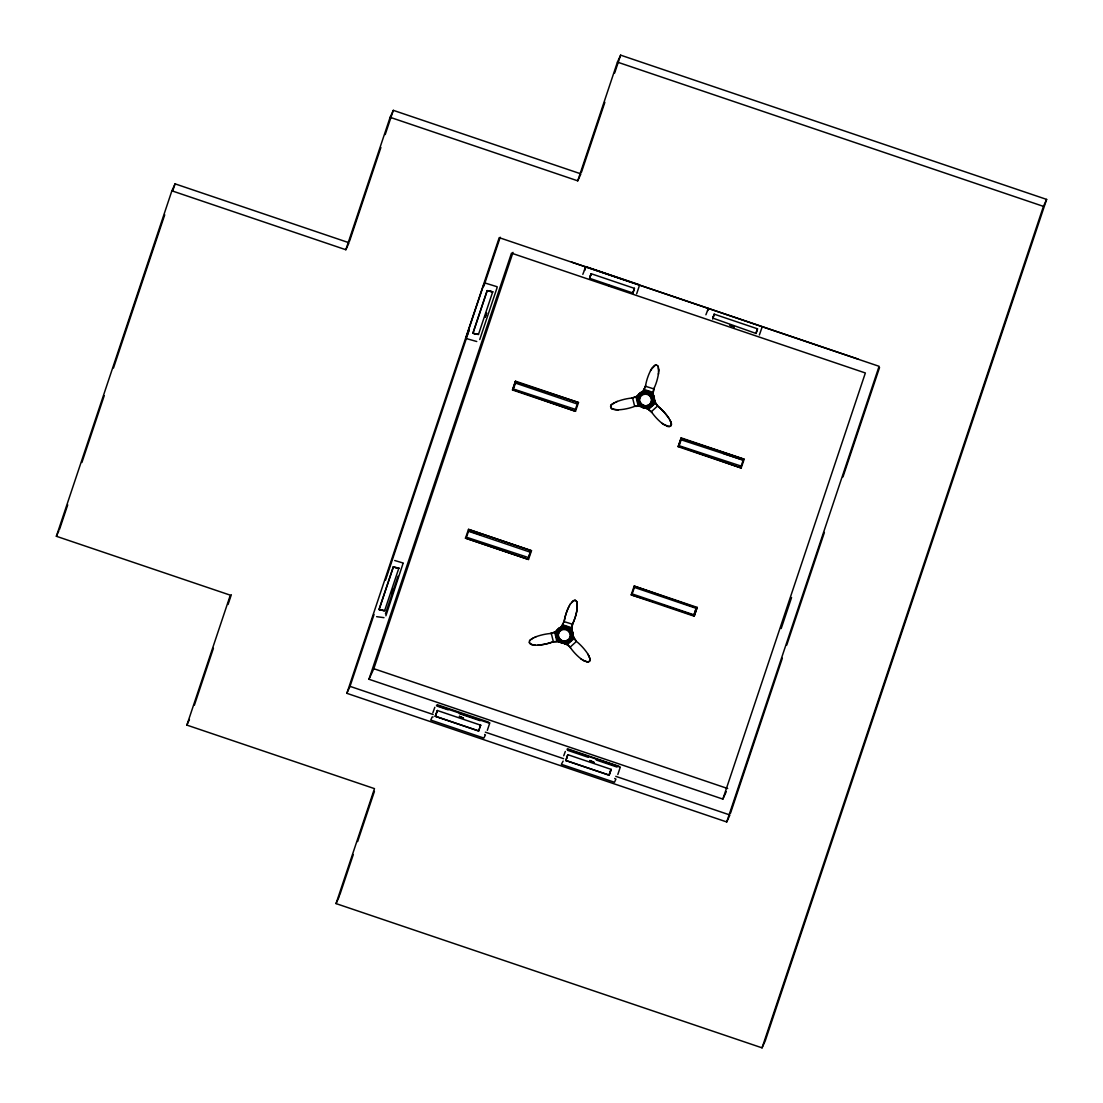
<?xml version="1.0" encoding="UTF-8"?>
<svg xmlns="http://www.w3.org/2000/svg" width="1103" height="1103" viewBox="0 0 1103 1103"><rect width="100%" height="100%" fill="white"/><g stroke="black" fill="none" stroke-linecap="round" stroke-linejoin="round"><path stroke-width="1.5" d="M564.488 626.366L560.214 627.717L564.488 626.366L567.094 626.766L570.348 628.669L572.154 631.536M641.546 394.557A6.866 6.742 24 0 0 641.201 394.846C645.269 392.861 644.897 388.435 651.06 392.806C655.058 394.212 654.479 404.746 654.272 400.141M644.676 391.096L645.806 391.014M572.471 632.005L570.858 632.612L570.954 637.093A6.632 6.425 30.6 0 1 570.803 637.493L571.271 635.728M651.956 402.526L651.763 402.871A6.632 6.425 30.6 0 0 652.121 402.14C651.128 398.541 656.933 399.093 652.604 399.589A6.935 6.618 33.5 0 1 652.383 401.34M566.17 641.422A6.825 6.783 6.8 0 1 565.274 641.574L564.833 641.615A6.963 6.935 -17.7 0 1 563.04 641.394L565.081 641.532L565.232 643.407L564.364 643.435L563.247 643.159L563.04 641.408L562.13 643.104L563.798 643.214M658.67 369.974L657.912 366.099M564.364 643.435L564.378 641.56M587.954 661.952A3.433 2.854 -30 0 0 588.85 661.717L589.76 660.904A3.447 2.854 -25.3 0 0 590.008 660.27L590.022 658.932A3.212 2.826 -14.3 0 0 589.898 658.326L587.706 653.734M645.696 406.207L646.317 408.386A12.009 11.968 -17.7 0 1 648.412 409.365L651.845 412.439A55.591 55.398 -17.7 0 0 662.034 423.304L667.673 426.489M671.41 423.993L671.41 423.966A3.736 3.13 -18.9 0 1 671.355 424.572A3.419 2.826 -25.3 0 1 671.093 425.386L670.169 426.365L671.107 425.51A3.447 2.854 -25.3 0 0 671.327 424.917L671.341 423.455A3.212 2.826 -14.3 0 0 671.217 422.987L670.541 421.194L671.369 423.662M572.719 637.079L572.926 633.191A11.926 11.43 66.9 0 1 572.195 630.971L572.043 630.227A12.009 11.637 58.9 0 1 571.864 627.924L572.774 623.54A55.591 53.854 58.9 0 0 577.034 609.532L576.993 602.307M572.278 624.974L571.795 627.979A12.105 11.719 58.9 0 0 572.126 630.971L572.14 631.04A11.926 11.43 66.9 0 0 572.871 633.232L572.554 632.57L572.829 636.555M654.217 401.782L652.438 401.216L652.631 399.507M610.814 405.614A3.433 2.757 61.4 0 0 610.593 406.414L610.993 407.572A3.447 2.799 65.9 0 0 611.31 408.207L612.303 408.855M644.552 407.917L644.8 406.138A6.852 6.839 -17.7 0 1 643.904 406.001C644.262 409.434 638.113 403.326 638.182 400.32A7.569 7.39 18.7 0 1 638.141 398.845L638.223 398.307A7.707 7.445 12.7 0 1 638.568 396.873L639.009 395.977A7.804 7.431 8.4 0 1 639.823 394.75C639.368 392.365 645.641 389.745 644.51 392.971M529.592 640.884A3.433 2.757 61.4 0 0 529.371 641.684L529.33 642.608M558.835 638.099L558.807 638.168A6.811 6.742 41.4 0 0 559.593 639.244C555.443 644.428 554.726 625.18 559.883 630.185A6.866 6.742 24 0 1 560.972 629.413L563.04 628.613A6.715 6.59 24 0 1 564.819 628.531L568.61 630.006A6.701 6.59 24 0 1 569.879 631.261L570.389 632.005A6.742 6.618 24 0 1 571.106 633.66L571.285 634.942A6.839 6.521 33.5 0 1 570.982 637.01L570.885 637.327A6.715 6.59 24.8 0 1 570.058 638.94L569.217 639.947M556.05 635.728L556.905 630.875L558.601 631.647A6.742 6.618 25 0 1 559.648 630.144L560.917 629.317M644.979 408C636.941 407.503 635.452 395.839 639.961 393.275A11.926 11.154 5.3 0 1 638.485 394.915L637.92 395.412A12.009 11.43 8.4 0 1 636.031 396.68L631.674 398.059A55.591 52.875 8.4 0 0 617.239 401.492L616.26 401.85M637.479 397.604L637.3 399.272M658.643 372.069L658.477 367.644M611.103 405.159L610.924 405.504A3.433 2.757 61.4 0 0 610.69 406.331L610.883 407.655A3.419 2.785 65.9 0 0 611.558 408.275M572.085 630.944L570.499 631.798A6.852 6.646 58.9 0 0 570.223 631.467L571.257 627.607A36.068 3.888 17.8 0 0 564.088 625.277L562.516 625.029M654.3 398.459L654.272 397.825C649.846 397.728 655.099 401.244 654.272 397.949A11.926 11.43 66.9 0 1 653.459 395.687L653.362 394.874A12.009 11.637 58.9 0 1 653.197 392.571L654.093 388.187M564.943 628.186L564.488 626.545M646.261 392.847L645.806 391.193M639.23 397.88A6.701 6.59 25 0 0 639.078 398.748L639.161 400.927M537.933 645.186A55.412 55.012 61.9 0 0 552.396 642.084L553.348 641.822L553.086 640.691A36.068 1.324 76.4 0 0 551.307 633.467L554.74 632.129A12.105 11.513 8.4 0 0 557.084 630.406L557.125 630.364A11.926 11.154 5.3 0 0 558.587 628.696L559.207 628.269L558.173 629.193C560.062 626.063 562.709 630.171 561.22 627.221M636.114 397.342A36.068 6.99 78.4 0 1 637.837 404.58C640.154 406.731 633.673 406.924 634.418 405.339A36.068 1.324 76.4 0 0 632.626 398.114L632.75 397.949M565.122 628.2L565.039 626.559M646.441 392.861L646.592 391.234M653.872 388.835L654.148 388.118A55.591 53.854 58.9 0 0 658.408 374.11L658.712 369.919M569.245 605.864L568.79 606.829A55.412 54.185 -9.6 0 0 564.295 620.768L561.592 626.256M639.106 398.721L639.064 400.292M639.175 399.769A6.742 6.577 18.7 0 1 639.175 398.886L639.202 398.61M656.34 404.249L654.92 401.589A11.926 11.195 35.6 0 1 654.258 398.652L654.272 397.825A11.926 11.43 66.9 0 1 653.514 395.632L653.445 395.619A12.105 11.719 58.9 0 1 653.141 392.64L653.638 389.483M640.595 395.301A6.852 6.521 8.4 0 1 641.188 394.667L640.512 392.93M562.558 641.284L562.02 642.994L562.53 641.339A6.852 6.839 -17.7 0 0 564.805 641.615L569.631 646.716L567.094 644.717A12.009 11.968 -17.7 0 0 564.998 643.738L564.336 643.518A11.926 11.885 -55.7 0 0 561.992 643.09L562.723 641.215C565.108 642.442 556.946 644 559.69 639.257M638.223 406.152L639.795 406.345A11.926 11.843 87 0 1 642.704 407.352C644.304 408.096 643.297 403.753 645.641 408.22A12.105 12.064 -17.7 0 1 648.399 409.42L650.811 411.267M566.28 628.407C566.432 625.718 568.541 628.021 565.646 626.435M646.965 391.082C649.115 390.972 648.426 393.785 646.275 392.916A6.811 6.687 4.3 0 0 644.483 393.04L644.483 393.026A6.632 6.508 4.3 0 1 645.793 392.902L645.379 392.847M658.574 373.09L658.353 374.179M643.862 405.945L643.49 407.476L642.36 407.021L642.663 405.352A6.935 6.894 61.9 0 1 640.953 403.932L641.243 404.263A6.839 6.797 61.9 0 0 642.663 405.352C644.579 407.71 643.587 404.856 643.435 407.752A11.926 11.885 -55.7 0 1 645.572 408.193L645.641 408.22M562.006 643.008L562.682 641.27C561.799 644.759 562.875 640.498 560.076 640.181M653.155 392.503L652.576 392.254A36.068 3.888 17.8 0 0 645.407 389.924L643.931 389.469L642.911 390.903A11.926 11.595 -20.9 0 1 640.609 392.861L641.16 394.874A6.866 6.742 25 0 0 640.485 395.563L640.112 395.963M562.682 643.173L560.751 642.346L561.386 640.622A6.935 6.88 61.9 0 1 561 640.374L560.31 642.18M639.423 401.892L639.768 402.705A6.715 6.59 25 0 0 640.76 404.181L643.725 406.235L643.297 407.793L644.359 406.056M644 407.82L644 405.918L643.421 407.669L642.87 407.255M645.613 385.416L645.338 386.477M645.338 386.491L644.028 389.345L644.952 387.622M653.114 392.627L652.48 392.461C647.461 400.637 656.409 391.427 651.597 396.06A6.852 6.646 58.9 0 1 652.287 397.742L654.217 397.838L652.328 398.473A6.866 6.728 24.8 0 1 651.377 403.601L648.247 406.083A6.701 6.59 24.8 0 1 646.523 406.524L645.613 406.58M641.05 392.682L641.629 394.364L640.54 392.916L641.463 392.227L642.773 393.564A6.935 6.783 -9.6 0 1 644.428 393.054L644.483 393.04M563.978 621.968L565.122 621.968A36.068 9.596 17 0 1 572.305 624.243L572.471 624.45M572.595 637.493L570.996 636.969L572.554 638.196L568.762 642.373L564.929 643.435L565.053 641.588M562.489 641.698L558.504 639.533L556.863 635.673A7.569 7.39 18.7 0 1 556.822 634.197L556.905 633.66A7.707 7.445 12.7 0 1 557.249 632.226L557.691 631.33A7.804 7.431 8.4 0 1 558.504 630.103L563.454 627.317L567.631 627.883A7.569 7.431 35.4 0 1 568.941 628.641L569.369 629A7.707 7.528 48.5 0 1 570.444 630.075L571.023 630.957A7.804 7.569 58.9 0 1 571.699 632.336L572.03 636.941L569.189 641.146A7.569 7.487 19.3 0 1 567.907 641.905L567.383 642.098A7.707 7.666 6.8 0 1 565.908 642.497L564.86 642.58A7.804 7.776 -17.7 0 1 563.33 642.497L562.833 642.387M558.821 628.958C561.262 631.922 556.808 625.856 559.883 630.075A6.963 6.618 8.4 0 0 558.559 631.757L558.242 632.46M563.164 628.324L562.792 626.532L563.095 628.338A6.935 6.783 -9.6 0 0 561.082 629.124A6.935 6.811 24.6 0 0 557.787 637.3A6.935 6.811 24.6 0 0 565.715 641.836A6.935 6.811 24.6 0 0 571.202 634.708L571.175 634.225A6.935 6.811 24.6 0 0 568.114 629.427L567.728 629.193A6.935 6.811 24.6 0 0 561.62 628.765L559.29 630.599L557.442 629.992M559.731 628.034L561.041 629.193A6.839 6.687 -9.6 0 1 562.682 628.503L562.268 626.862M642.373 393.771L641.463 392.227L644.152 391.372M647.875 393.151C650.246 391.813 646.689 390.586 647.861 393.219M566.652 627.028L565.839 628.379M484.727 282.919L484.396 283.967M653.789 389.097L653.624 388.89A36.068 9.596 17 0 0 646.441 386.615L645.379 386.367M653.914 402.154C646.882 411.598 657.705 401.023 652.328 401.589M590.339 275.957L591.084 273.696L634.432 288.379L632.957 293.012L589.609 278.328L591.167 273.875M589.76 278.314L590.174 276.936M632.957 293.012L633.26 291.523M712.676 318.781L714.151 314.148L757.499 328.818L756.024 333.451L712.869 318.133M712.828 318.753L713.42 316.396M756.024 333.451L756.327 331.962M476.758 341.516L465.769 338.4L483.279 286.049L484.713 282.906L497.219 286.78M756.217 332.803L756.465 332.017M644.4 393.054L644 393.151A6.839 6.687 -9.6 0 0 642.746 393.633M643.421 407.352L643.849 405.987A6.963 6.935 -17.7 0 0 644.786 406.194M572.195 630.971L570.968 633.756A6.866 6.742 24 0 0 570.086 631.688A6.687 6.563 24 0 0 568.624 630.034L567.273 629.193M644.648 407.145L643.614 406.745M651.404 396.335A6.866 6.742 24 0 1 652.273 398.348L653.445 395.619M582.825 274.344L585.279 268.084M589.609 278.328L591.084 273.696M633.398 291.564L634.253 288.462M572.512 624.312L572.829 623.471A55.591 53.854 58.9 0 0 577.09 609.463L577.186 603.217M705.892 314.782L708.347 308.523M713.241 317.374L713.765 315.334M639.354 397.466A6.701 6.59 25 0 1 639.506 397.052C640.223 395.136 637.631 395.37 637.603 397.066M756.63 331.024L757.32 328.901M756.755 331.065L757.499 328.818M634.032 289.565L634.432 288.379M713.889 315.375L714.151 314.148M345.846 249.733L390.117 117.304L577.738 180.837L617.432 62.113L620.631 55.15L1046.637 199.409L765.234 1040.887L762.049 1047.85L336.043 903.591L374.482 788.631L186.876 725.098L230.32 595.179L56.363 536.279L171.889 190.819L175.074 183.856L349.031 242.757L345.846 249.733L171.889 190.819M59.562 529.302L67.724 504.871M81.898 462.502L104.233 395.687M113.499 367.988L164.733 214.823M172.895 190.378L175.074 183.856M194.404 705.134L213.417 648.302M228.073 604.444L231.34 594.71M349.568 241.143L380.893 147.485M385.209 134.566L393.316 110.341L580.923 173.874L577.738 180.837M346.838 693.318L499.218 237.655L879.091 366.306L726.725 821.956L346.838 693.318L350.023 686.356L374.055 614.495M469.354 328.915L467.41 334.719M385.526 580.192L469.092 330.321M483.831 286.228L500.224 237.228M384.616 610.731L379.005 609.545L393.261 566.901L398.872 568.1L384.616 610.731L383.692 610.635M379.17 609.449L393.344 567.08L395.743 567.59M478.468 334.443L472.856 333.244L487.112 290.613L492.724 291.799L478.468 334.443L477.544 334.333M473.022 333.161L487.195 290.778L492.586 291.923M385.457 613.792L398.018 576.235M385.898 615.805L402.871 563.964M479.75 339.517L497.039 287.8M368.967 679.255L511.475 253.138L865.359 372.979L722.865 799.096L368.967 679.255L373.807 668.708L513.019 252.38M339.765 895.002L353.305 854.522M357.634 841.575L374.427 791.375M581.474 172.247L604.858 102.317M614.647 73.032L620.631 55.15M512.495 389.979L515.501 381.183L578.496 402.512L575.49 411.309L512.495 389.979L515.501 381.183M465.494 538.154L468.499 529.357L531.494 550.7L528.489 559.483L465.494 538.154L528.489 559.483M480.108 534.569L468.72 530.708L466.472 537.216L528.53 557.58M575.27 409.958L577.269 404.015L515.459 383.086L513.474 389.042L575.532 409.406M528.268 558.146L530.515 551.638L529.026 556.105M487.333 730.324L489.829 722.865M636.665 293.784L639.161 286.325M678.18 446.687L681.185 437.891L744.18 459.22L741.175 468.017L678.18 446.687L681.185 437.891M631.178 594.862L634.184 586.065L697.179 607.395L694.173 616.191L631.178 594.862L654.051 601.962M695.952 608.897L693.952 614.84L632.157 593.91L634.404 587.416L696.2 608.332L694.214 614.288M762.228 326.778L759.374 335.009M617.818 774.513L620.313 767.054M740.954 466.666L743.201 460.158L681.158 439.794L679.158 445.736L741.216 466.114M694.173 616.191L697.179 607.395M781.2 628.545L791.568 597.523M730.462 813.352L782.344 658.201M786.715 645.145L824.396 532.446M842.968 476.923L879.56 367.492M762.049 1047.85L1043.438 206.371L1046.637 199.409M436.416 705.272L488.987 723.085M436.567 712.621L437.326 710.497L480.674 725.181L478.633 731.027L435.285 716.357L437.091 711.545M478.633 731.027L479.502 728.504M567.052 756.823L567.811 754.686L611.159 769.37L609.118 775.216L565.77 760.546L566.763 758.064M609.118 775.216L610.786 770.377M576.938 602.073L576.621 601.48A3.433 3.268 7.5 0 0 576.014 600.777L575.228 600.363M651.39 369.16L655.403 365.162A3.447 3.281 16.6 0 1 656.078 365.024L657.305 365.41A3.433 3.268 7.5 0 1 657.926 366.113L658.05 366.306M436.278 713.875L435.464 716.261L478.55 730.848M609.849 772.651L609.035 775.051L565.949 760.463M432.859 712.759L434.83 707.285M435.285 716.357L437.326 710.497M565.77 760.546L567.811 754.686M566.639 758.023L567.19 756.865M479.777 727.263L480.674 725.181M563.743 755.762L565.315 751.474M610.262 771.452L611.159 769.37M480.177 726.146L480.494 725.236M566.818 628.572L567.232 627.414M567.576 755.748L567.907 754.838M562.613 624.822L563.068 624.119M648.302 393.288L648.964 391.606L647.971 391.675M566.542 628.572L567.576 627.124M553.472 641.781L558.518 641.656A11.926 11.843 87 0 1 561.386 642.704L562.199 641.05L561 640.402M642.815 407.352L643.118 405.518M652.397 401.299A6.839 6.521 33.5 0 0 652.604 399.589L652.618 399.052M573.119 634.956L571.299 634.404M557.153 630.268L556.601 630.764A12.009 11.43 8.4 0 1 554.712 632.033L554.906 632.75L558.587 631.688L558.187 632.391M649.309 391.744L651.239 392.944L650.122 394.35A6.825 6.659 48.5 0 1 651.06 395.301L648.991 393.606A6.742 6.604 35.4 0 1 649.75 394.061L650.949 392.958M567.976 627.097L568.983 627.621M651.197 395.908L651.708 396.653A6.742 6.618 24 0 1 652.424 398.321C652.769 396.418 656.064 400.361 650.522 405.794A7.569 7.487 19.3 0 1 649.226 406.552L648.702 406.745A7.707 7.666 6.8 0 1 647.227 407.159L646.179 407.228A7.804 7.776 -17.7 0 1 644.648 407.145M652.342 398.514L654.244 397.838L652.397 398.197M571.023 633.867L571.147 633.494A6.963 6.742 58.9 0 0 570.858 632.598A6.852 6.646 58.9 0 1 571.078 633.522L571.009 633.825A6.866 6.728 24.8 0 1 570.058 638.94L570.21 638.596A6.811 6.59 30.6 0 0 570.651 637.837M571.078 636.652L572.898 637.134M571.437 640.112L570.237 638.554L569.01 640.14M636.017 396.79L636.224 397.397C638.058 397.411 642.263 396.17 638.403 395.053A12.105 11.513 8.4 0 1 636.017 396.763L633.219 397.811M56.363 536.279L58.914 530.695M390.117 117.304L393.316 110.341M186.876 725.098L189.426 719.514M465.769 338.4L466.721 336.305M585.927 267.229L584.493 270.359L585.748 266.595L638.982 284.615M468.499 529.357L531.494 550.7M336.043 903.591L339.228 896.629M578.496 402.512L515.253 381.735M575.49 411.309L514.37 389.979M707.561 310.798L708.512 308.716M634.184 586.065L696.931 607.946M744.18 459.22L680.937 438.442M741.175 468.017L678.428 446.122M722.865 799.096L726.312 791.554M726.725 821.956L729.91 814.993L615.777 776.347M651.087 369.588L650.094 371.559A55.412 54.185 -9.6 0 0 645.6 385.485M558.077 632.957A6.825 6.59 12.7 0 1 558.366 632.143L558.601 631.647M610.814 405.601L611.572 404.58M640.333 395.646A6.852 6.521 8.4 0 0 639.892 396.377L639.685 396.79A6.866 6.742 25 0 1 640.223 395.922M529.495 640.953L530.612 639.63M638.265 395.867L639.892 396.239M642.304 407.117L642.897 405.477M561.041 642.373L561.579 640.815M570.416 638.292L570.044 638.94M589.747 660.78L589.747 660.78A3.419 2.826 -25.3 0 0 590.036 659.966A3.736 3.13 -18.9 0 0 590.077 659.346L590.091 659.47M576.249 641.064L575.063 639.657M650.549 370.594L651.983 368.264M639.712 402.016L639.905 402.416A6.811 6.742 41.4 0 0 640.912 403.905L640.967 403.85M642.043 406.979L641.27 406.607L641.96 404.787M560.724 642.332L561.344 640.691A6.839 6.797 61.9 0 1 560.6 640.195M641.767 406.883L642.704 405.284M558.601 637.796L557.939 635.838M651.239 403.67L652.935 404.181M589.664 660.931L588.823 661.593A3.433 2.854 -30 0 1 587.94 661.841L587.472 661.883M570.072 604.513L570.665 603.617M570.348 604.03L568.776 606.912A55.412 54.185 -9.6 0 0 564.281 620.837M638.899 394.516L638.761 394.64M570.968 633.756C572.264 632.005 574.594 634.597 571.244 633.977M641.243 404.263L639.947 405.532L641.381 406.455M570.954 603.203L574.084 600.515A3.447 3.281 16.6 0 1 574.76 600.377L575.228 600.363M570.223 638.554L571.478 639.726M569.631 628.31L568.79 629.716A6.825 6.659 48.5 0 1 569.438 630.309L568.624 629.661M651.28 403.726L651.377 403.588A6.715 6.59 24.8 0 0 652.176 402.03L652.204 401.975M652.3 367.864L653.789 366.155A3.212 3.157 31.8 0 1 654.079 365.879L654.148 365.824M611.227 404.98L614.729 402.567M638.458 395.012A11.926 11.154 5.3 0 0 639.919 393.344L641.146 394.364M559.483 641.629L560.641 640.14M569.92 628.296L568.803 629.703A6.825 6.659 48.5 0 1 569.396 630.378M652.686 398.404L654.272 397.949M562.089 625.58L561.606 626.173A11.926 11.595 -20.9 0 1 559.29 628.214L560.145 627.579L561.055 629.124M571.63 602.403L572.347 601.645A3.212 3.157 31.8 0 1 572.76 601.232L572.829 601.19M641.615 404.511L640.498 405.78M559.042 641.27L560.531 642.098M570.348 628.669L571.795 630.447L569.961 631.068A6.825 6.659 48.5 0 0 569.686 630.709M640.843 394.254L640.167 393.357M611.586 404.567L612.579 403.795M559.966 639.561L559.166 641.119M652.066 393.716L652.631 394.709M530.06 640.112L532.97 638.141M640.967 394.805L640.154 394.391M641.201 394.722L640.14 393.619M559.318 629.317L559.924 629.992L558.725 628.572M559.69 629.896L558.835 629.744M669.866 419.829L670.486 421.249L668.404 417.499A55.412 52.875 33.5 0 0 658.339 406.621L655.651 403.036L654.52 404.001A36.068 5.529 -43.4 0 0 648.991 408.965L648.385 409.378L646.386 406.235C645.834 409.723 650.136 407.09 651.501 406.056C648.674 401.837 654.01 408.041 650.508 404.429M657.705 405.863L651.266 411.75L651.832 412.508M568.969 639.961L570.692 640.94L569.382 639.588M576.442 641.408L570.03 647.254M564.295 641.932L565.205 641.877A6.701 6.59 24.8 0 0 566.928 641.436L569.134 639.864M558.642 628.627L559.952 629.951L558.959 629.068M567.425 640.981A6.742 6.659 19.3 0 0 568.583 640.319L570.003 641.546L571.078 640.54M650.163 404.718L651.197 406.042M639.175 404.663L640.085 405.394M571.313 630.061L570.099 631.261M641.215 392.434L642.18 393.95M559.952 627.897L560.834 629.261M640.098 393.44L641.215 394.584L640.581 394.019L643.752 392.213L648.95 392.544A7.569 7.431 35.4 0 1 650.26 393.288L650.687 393.647A7.707 7.528 48.5 0 1 651.776 394.722L652.342 395.619A7.804 7.569 58.9 0 1 653.017 396.983L652.521 399.355A6.935 6.811 24.6 0 1 647.034 406.483A6.935 6.811 24.6 0 1 639.106 401.947A6.935 6.811 24.6 0 1 642.511 393.647L642.939 393.413M649.24 405.587L648.206 406.069M652.797 394.943L651.542 396.074M571.478 630.296L570.141 631.206M646.537 407.862L651.032 406.428M568.596 640.25L567.466 640.926A6.742 6.659 19.3 0 0 568.61 640.25L566.887 641.422A6.687 6.563 24.8 0 1 564.722 641.836M557.525 639.547L556.698 638.044M612.703 403.712L617.266 401.409M531.384 639.064L535.948 636.762A55.591 52.875 8.4 0 1 550.328 633.508L551.431 633.301M654.575 365.534L654.575 365.548A3.736 3.599 27.1 0 1 655.168 365.245L655.21 365.231A3.419 3.268 16.6 0 1 656.092 365.024L656.326 365.01M573.215 600.914L573.257 600.887A3.736 3.599 27.1 0 1 573.85 600.597L573.891 600.583A3.419 3.268 16.6 0 1 574.773 600.377L574.994 600.363M638.54 403.726L637.81 402.168M653.238 395.674L653.665 396.239M651.335 395.66L651.776 396.46L653.403 395.591M648.785 405.573L649.171 405.366A6.742 6.659 19.3 0 1 648.743 405.642L648.343 405.807A6.825 6.783 6.8 0 1 647.916 405.959L648.771 405.573L649.171 407.241M565.067 641.532L565.522 643.38L568.762 642.373M558.421 637.3L557.112 638.499M638.444 403.146L640.167 402.774M638.334 402.926L639.74 401.947M557.015 638.279L558.628 637.741M670.348 426.144L670.141 426.241A3.433 2.854 -30 0 1 669.259 426.489L667.88 426.447M554.561 632.171L551.734 633.136M572.388 633.398C571.795 633.853 571.064 632.888 572.94 634.004A11.926 11.195 35.6 0 0 573.588 636.941L573.877 637.644M572.871 633.853L571.078 633.536L572.926 633.191M652.176 397.259L653.803 396.653M534.941 637.203L535.92 636.845M572.347 631.592C574.07 633.219 570.141 634.335 571.837 632.832M571.009 633.039L572.664 632.543M634.501 406.455L633.715 406.731A55.412 55.012 61.9 0 1 619.279 409.778L617.101 409.93M635.19 406.304L637.961 406.138M553.871 641.656L556.905 641.505L556.519 639.933A36.068 6.99 78.4 0 0 554.795 632.695M639.45 401.134L637.631 401.63L639.326 400.596M556.312 636.982L557.994 635.935M632.515 398.018L631.647 398.155M383.982 617.666L376.619 616.66M639.382 400.858L638.099 401.189M638.403 395.053L641.119 394.447M557.084 630.406L559.786 629.799M551.252 633.274L550.356 633.412M566.17 641.367L565.288 641.519M652.549 399.162L654.3 398.486L653.955 397.108M639.285 400.43L637.437 400.734L638.003 401.533M557.966 635.769L556.491 636.031M669.259 426.613L663.758 424.558M587.927 661.952L583.79 660.794L580.729 658.601M618.218 409.861L613.006 409.268M394.695 560.503L403.367 563.081M645.696 393.178L649.929 394.653A6.701 6.59 24 0 1 651.556 396.432M564.378 628.531L565.26 628.586M535.176 645.255L537.961 645.131A55.412 55.012 61.9 0 0 552.438 642.029M645.117 407.862L646.248 408.082L646.137 406.207M535.217 645.2L531.77 644.538A3.212 2.84 68.1 0 1 531.274 644.359L529.991 643.559A3.447 2.799 65.9 0 1 529.564 643.008L529.44 642.525M563.137 761.084L561.358 764.324L614.468 782.275L615.915 779.145L614.702 778.456M587.237 661.993L582.439 659.911M644.814 393.219A6.866 6.742 24 0 1 646.137 393.178L647.447 393.413M557.911 633.88L556.229 633.729M646.137 393.192L646.137 393.178A6.715 6.59 24 0 0 644.359 393.261M564.984 628.558L564.819 628.545A6.866 6.742 24 0 0 561.358 629.206M637.548 398.376L639.23 398.528A6.715 6.59 25 0 0 639.161 398.845M492.724 291.799L487.112 290.613M398.872 568.1L395.701 567.714M398.734 568.224L396.859 567.962M652.631 399.948L654.465 400.155M639.257 398.362L637.575 398.169M534.679 645.227L531.177 644.428M616.039 409.82L612.413 409.034M556.257 633.522L557.925 633.715A6.701 6.59 25 0 1 558.463 631.826A6.866 6.742 25 0 1 559.731 630.103M557.718 641.574L558.476 641.698A11.926 11.843 87 0 1 561.427 642.649M477.585 334.209L475.338 333.933M382.644 610.469L383.734 610.51M639.078 406.166L639.837 406.304M654.231 400.679L652.59 400.375M433.107 716.978L432.197 716.922L430.763 720.066L483.859 738.072L485.43 734.956L484.713 734.46M476.537 334.044L474.125 333.63M382.686 610.331L380.273 609.918M654.148 401.202L652.535 400.803M571.216 636.155L573.022 636.596M381.541 610.097L379.005 609.545M472.856 333.244L474.166 333.492M393.261 566.901L394.529 567.287M562.227 642.304L562.047 642.884M575.642 600.501L575.987 600.763A3.433 3.268 7.5 0 1 576.593 601.452L576.717 601.659M643.794 406.18L643.849 406.194A6.866 6.728 24.8 0 0 644.731 406.4M617.432 62.113L1043.438 206.371M571.506 262.018L858.106 359.068M723.692 453.554L741.574 459.606M468.472 531.26L530.267 552.189M663.73 605.244L694.421 615.639M373.807 668.708L727.69 788.535M437.395 704.762L488.629 722.107M567.88 748.951L619.114 766.309M566.997 749.171L619.569 766.971M436.912 706.058L448.121 709.849M459.331 713.641L480.15 720.7M567.397 750.247L588.216 757.292M596.227 760.008L617.046 767.054M350.023 686.356L433.176 714.51M485.348 732.171L563.605 758.685M652.314 401.657L654.065 402.333M558.394 632.06L556.836 631.467M566.956 628.71L567.218 628.82A6.742 6.604 35.4 0 1 568.017 629.234A6.742 6.604 35.4 0 0 567.659 628.944L568.045 629.165M558.49 631.867L556.946 631.219M557.167 630.406L558.807 631.274M612.22 408.923L612.51 408.965A3.212 2.84 68.1 0 0 613.089 409.199M649.184 394.157L649.943 394.681M642.925 393.454A6.935 6.811 24.6 0 1 649.019 393.881L649.433 394.074A6.935 6.811 24.6 0 1 652.466 398.914M530.984 644.207L530.791 644.083A3.736 3.144 69.9 0 1 530.267 643.656A3.419 2.785 65.9 0 1 529.674 642.925L529.55 642.732M639.188 394.198L640.622 395.219M612.11 408.73L612.082 408.717A3.736 3.144 69.9 0 1 611.586 408.303M652.797 404.374L651.446 403.353A6.811 6.59 30.6 0 0 652.107 402.168M558.215 629.137L559.579 630.254M662.048 423.249L662.862 423.993M581.543 659.346L580.716 658.656A55.591 55.398 -17.7 0 1 570.513 647.847L570.03 647.268M567.094 644.759L567.066 644.717A12.105 12.064 -17.7 0 0 564.322 643.573L562.42 641.519M569.589 646.73L570.527 647.792M575.987 640.746L574.249 638.251L575.021 639.602M640.912 403.891L640.926 403.919A6.632 6.563 41.4 0 1 640.14 402.843L640.664 403.491M657.236 405.449L656.382 404.305M668.983 418.464L668.363 417.582A55.412 52.875 33.5 0 0 658.394 406.538M587.665 653.817L587.086 652.852A55.412 52.875 33.5 0 0 577.062 641.891M639.988 403.091L639.588 402.305M557.773 635.852L558.669 638.444M588.726 655.678L588.23 654.727M558.449 638.058L558.449 638.058A6.866 6.742 25 0 0 559.786 639.823L559.483 639.575A6.715 6.59 25 0 1 558.449 638.058L558.256 637.658M588.74 655.692L590.077 659.222M639.699 402.554L639.768 402.705A6.866 6.742 25 0 0 643.78 406.083M567.852 642.58L567.176 641.036M643.173 393.371L642.539 391.868M648.964 407.324L648.343 405.752A6.825 6.783 6.8 0 1 647.944 405.89M567.645 642.677L567.025 641.105M573.643 636.858L574.263 638.43L573.202 639.354A36.068 5.529 -43.4 0 0 567.673 644.317M655.251 402.209L654.961 401.506A11.926 11.195 35.6 0 1 654.313 398.569M562.268 628.572L561.73 627.028M643.063 391.675L643.587 393.219L643.587 391.51M558.104 637.244L557.897 636.555M637.824 401.589L637.631 400.706M646.813 407.848L646.62 406.166M646.041 406.483A6.866 6.728 24.8 0 1 645.172 406.455M648.288 405.973A6.715 6.59 24.8 0 1 647.02 406.304M646.579 406.359A6.715 6.59 24.8 0 1 646.11 406.387M645.765 406.566A6.701 6.59 24.8 0 1 643.973 406.331M639.464 397.59A6.715 6.59 25 0 1 639.837 396.763M639.837 396.377A6.701 6.59 25 0 1 640.898 394.943M641.905 394.295A6.866 6.742 24 0 1 643.504 393.523M650.673 403.05A6.025 5.915 24.6 0 1 650.205 403.67M649.653 404.222A6.025 5.915 24.6 0 1 649.033 404.691M647.626 405.366A6.025 5.915 24.6 0 1 646.882 405.559M644.524 405.559A6.025 5.915 24.6 0 1 643.766 405.352M642.36 404.663A6.025 5.915 24.6 0 1 640.678 403.009M639.933 397.797A6.025 5.915 24.6 0 1 640.236 397.08M646.758 393.909A6.025 5.915 24.6 0 1 647.888 394.254M649.253 395.026A6.025 5.915 24.6 0 1 650.605 396.446M651.321 397.852A6.025 5.915 24.6 0 1 651.528 398.597M651.556 400.913A6.025 5.915 24.6 0 1 651.363 401.671M640.043 397.576A6.025 5.915 24.6 0 1 640.333 396.859M647.999 394.033A6.025 5.915 24.6 0 1 648.702 394.391M652.452 395.37A6.025 5.915 24.6 0 1 652.728 396.515M564.598 641.946A6.866 6.728 24.8 0 1 562.406 641.643M564.446 641.918A6.701 6.59 24.8 0 1 562.654 641.684M570.982 637.024A6.811 6.59 30.6 0 1 570.83 637.437M559.579 639.244A6.632 6.563 41.4 0 1 558.821 638.196M562.034 641.284A6.866 6.742 25 0 1 560.462 640.402M561.606 628.807A6.935 6.811 24.6 0 1 567.7 629.234M568.086 629.468A6.935 6.811 24.6 0 1 571.147 634.266M571.216 634.666A6.935 6.811 24.6 0 1 565.742 641.781A6.935 6.811 24.6 0 1 557.801 637.258A6.935 6.811 24.6 0 1 561.206 628.944M567.383 640.236A6.025 5.915 24.6 0 1 566.308 640.719M562.075 640.567A6.025 5.915 24.6 0 1 561.372 640.209M559.841 638.982A6.025 5.915 24.6 0 1 559.152 638.03M558.656 636.969A6.025 5.915 24.6 0 1 558.38 635.838M563.095 629.261A6.025 5.915 24.6 0 1 565.439 629.261M568.528 630.902A6.025 5.915 24.6 0 1 569.051 631.481M569.686 632.474A6.025 5.915 24.6 0 1 570.113 633.577M570.03 637.024A6.025 5.915 24.6 0 1 569.741 637.741M558.518 633.687A6.025 5.915 24.6 0 1 558.725 632.929M559.4 631.55A6.025 5.915 24.6 0 1 559.869 630.93M562.447 629.234A6.025 5.915 24.6 0 1 563.206 629.041M565.15 628.986A6.025 5.915 24.6 0 1 566.308 629.248M607.05 284.836L611.214 286.408L607.05 284.836M730.117 325.275L734.281 326.846L730.117 325.275M392.723 589.319L391.344 593.442L392.723 589.319M486.575 313.018L485.196 317.154L486.575 313.018M459.413 716.357L463.467 718.15L459.413 716.357M589.898 760.546L593.952 762.338L589.898 760.546M570.003 631.013L569.741 630.654A6.825 6.659 48.5 0 1 570.017 630.999M640.622 403.229A5.956 5.846 24.6 0 0 650.88 402.609A5.956 5.846 24.6 0 0 645.09 394.129A5.956 5.846 24.6 0 0 640.622 403.229M559.304 638.582A5.956 5.846 24.6 0 0 569.562 637.961A5.956 5.846 24.6 0 0 563.757 629.482A5.956 5.846 24.6 0 0 559.304 638.582"/></g></svg>
